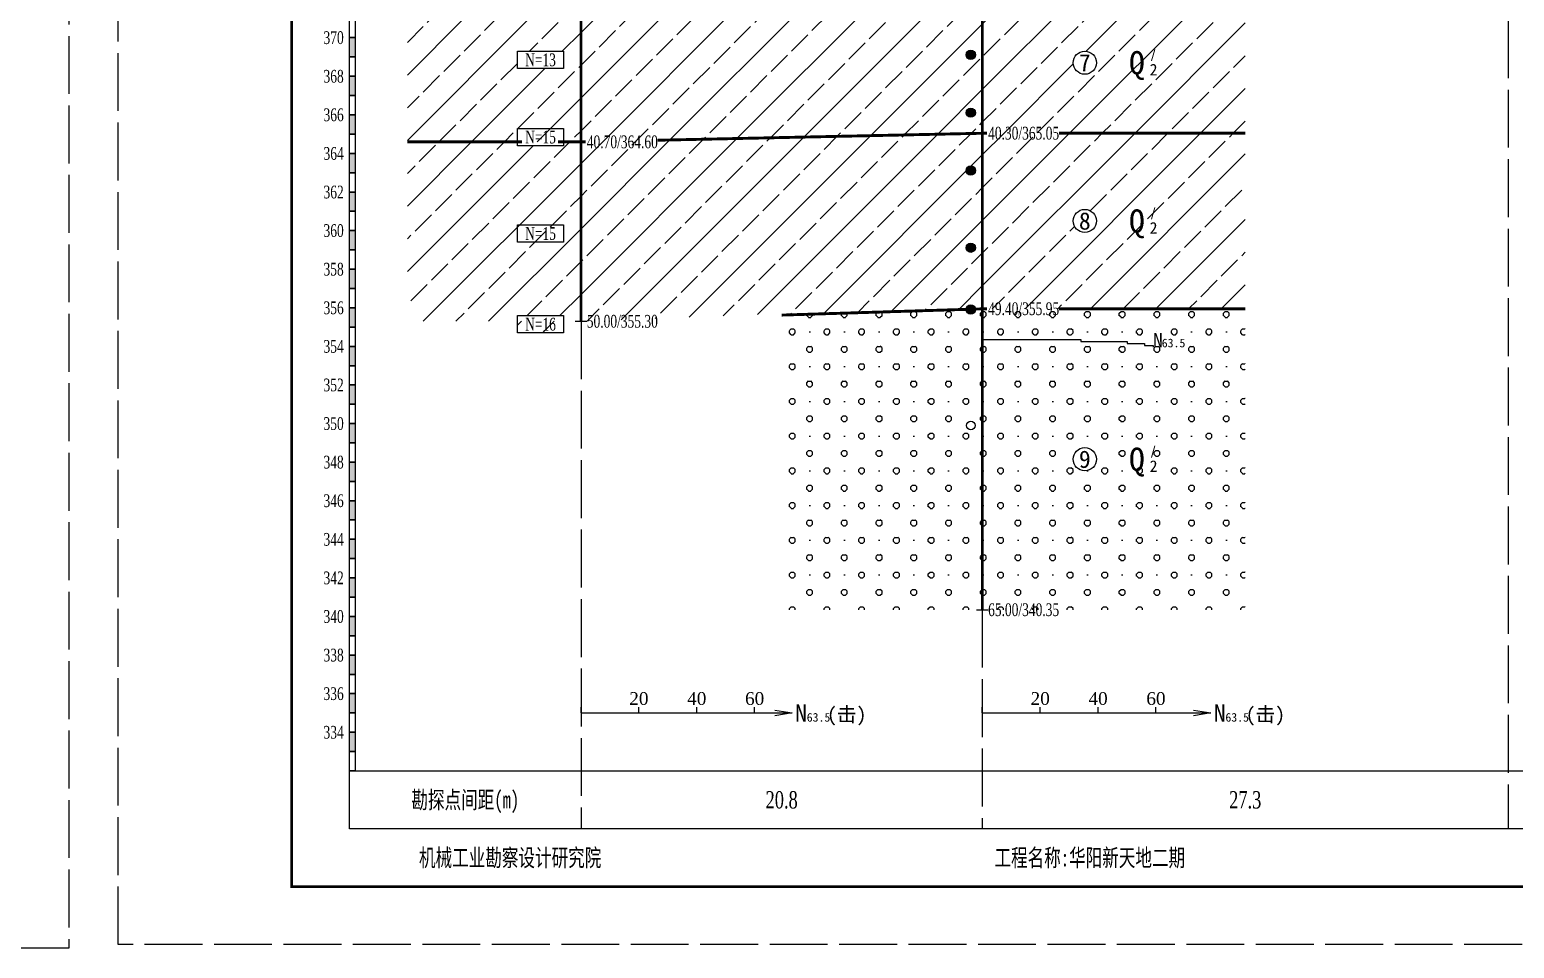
# Model space of a CAD drawing. Header units: millimetres. Extents: x -30 to 2967, y -786 to 1322.
# Drawn here: x 2469.1 to 2725.6, y -218.6 to -59.9 of the extents above; entities that cross this region are included whole.
import ezdxf
from ezdxf.enums import TextEntityAlignment as Align

# ---------------------------------------------------------------- set-up
doc = ezdxf.new("R2010")
doc.units = ezdxf.units.MM
doc.linetypes.add('XX', pattern=[12, 10, -2])
doc.layers.add('MASKTEXT', color=7, linetype='Continuous')
doc.styles.add('Dzcd', font='TIMES.TTF')
doc.styles.add('DzSl', font='italic__.ttf')
doc.styles.get("Standard").update_dxf_attribs({"font": 'SimSun.ttf'})
pattern_1 = [(45, (0, 0), (-5.656854, 5.656854), []), (45, (5.657, 0), (-2.828427, 8.485281), [4, -1])]
pattern_2 = [(0, (2564.6674, -1294.6435), (3, 3), [0.4142, -5.5858]), (0, (2564.6674, -1293.6435), (3, 3), [0.4142, -5.5858]), (90, (2564.3745, -1294.3506), (-3, 3), [0.4142, -5.5858]), (90, (2565.3745, -1294.3506), (-3, 3), [0.4142, -5.5858]), (45, (2565.0816, -1294.6435), (-3.000042, 3.000042), [0.4142, -3.8285]), (45, (2564.3745, -1293.9364), (-3.000042, 3.000042), [0.4142, -3.8285]), (135, (2564.6674, -1294.6435), (-3.000042, -3.000042), [0.4142, -3.8285]), (135, (2565.3745, -1293.9364), (-3.000042, -3.000042), [0.4142, -3.8285]), (0, (2567.8745, -1294.1435), (0, 6), [0, -6])]

# ---------------------------------------------------------------- blocks, each defined once
blk = doc.blocks.new('TL_YZY')
h = blk.add_hatch(color=256)
edge = h.paths.add_edge_path()
edge.add_arc((0, -0.79), 0.8, 0, 360)
blk.add_circle((0, -0.79), 0.8)
blk = doc.blocks.new('TL_BGN')
blk.add_lwpolyline([(-8, 0), (0, 0), (0, -3), (-8, -3)], close=True)
blk = doc.blocks.new('TL_RDY')
blk.add_circle((0, -1.51), 0.75)

msp = doc.modelspace()

# ---------------------------------------------------------------- hatches: boundary and pattern name
h = msp.add_hatch()
h.set_pattern_fill('粉质粘土', color=256, style=0)
h.set_pattern_definition(pattern_1)
h.paths.add_polyline_path([(2564.37, -57.97), (2633.71, -53.47), (2633.71, -77.81), (2564.37, -79.31)])
h.paths.add_polyline_path([(2564.8, -59.7), (2577.95, -59.7), (2577.95, -56.25), (2564.8, -56.25)], flags=8)
h.paths.add_polyline_path([(2564.8, -81.03), (2577.95, -81.03), (2577.95, -77.58), (2564.8, -77.58)], flags=8)
h = msp.add_hatch()
h.set_pattern_fill('粉质粘土', color=256, style=0)
h.set_pattern_definition(pattern_1)
h.paths.add_polyline_path([(2633.71, -53.47), (2679.14, -53.06), (2679.14, -77.83), (2633.71, -77.81)])
edge = h.paths.add_edge_path(flags=16)
edge.add_arc((2651.42, -65.64), 2, 0, 360)
h.paths.add_polyline_path([(2657.91, -69.18), (2662.94, -69.18), (2662.94, -62.62), (2657.91, -62.62)], flags=24)
h.paths.add_polyline_path([(2662.14, -68.32), (2664.53, -68.32), (2664.53, -65.44), (2662.14, -65.44)], flags=24)
h.paths.add_polyline_path([(2662.12, -65.84), (2664.26, -65.84), (2664.26, -62.84), (2662.12, -62.84)], flags=24)
h.paths.add_polyline_path([(2634.13, -55.2), (2647.28, -55.2), (2647.28, -51.75), (2634.13, -51.75)], flags=9)
h.paths.add_polyline_path([(2634.13, -79.53), (2647.28, -79.53), (2647.28, -76.08), (2634.13, -76.08)], flags=9)
h = msp.add_hatch()
h.set_pattern_fill('粉质粘土', color=256, style=0)
h.set_pattern_definition(pattern_1)
h.paths.add_polyline_path([(2534.37, -57.97), (2564.37, -57.97), (2564.37, -79.31), (2534.37, -79.31)])
h.paths.add_polyline_path([(2554.2, -80.17), (2560.55, -80.17), (2560.55, -76.82), (2554.2, -76.82)], flags=9)
h.paths.add_polyline_path([(2554.2, -66.84), (2560.55, -66.84), (2560.55, -63.49), (2554.2, -63.49)], flags=24)
h.paths.add_polyline_path([(2553.37, -63.64), (2561.37, -63.64), (2561.37, -66.64), (2553.37, -66.64)], flags=16)
h.paths.add_polyline_path([(2554.2, -66.84), (2560.55, -66.84), (2560.55, -63.49), (2554.2, -63.49)], flags=24)
for points in [[(2524.37, -64.64), (2524.37, -61.31), (2525.37, -61.31), (2525.37, -64.64)], [(2524.37, -71.31), (2524.37, -67.98), (2525.37, -67.98), (2525.37, -71.31)], [(2524.37, -77.98), (2524.37, -74.64), (2525.37, -74.64), (2525.37, -77.98)], [(2524.37, -84.64), (2524.37, -81.31), (2525.37, -81.31), (2525.37, -84.64)], [(2524.37, -91.31), (2524.37, -87.98), (2525.37, -87.98), (2525.37, -91.31)], [(2524.37, -97.98), (2524.37, -94.64), (2525.37, -94.64), (2525.37, -97.98)], [(2524.37, -104.64), (2524.37, -101.31), (2525.37, -101.31), (2525.37, -104.64)], [(2524.37, -111.31), (2524.37, -107.98), (2525.37, -107.98), (2525.37, -111.31)], [(2524.37, -117.98), (2524.37, -114.64), (2525.37, -114.64), (2525.37, -117.98)], [(2524.37, -124.64), (2524.37, -121.31), (2525.37, -121.31), (2525.37, -124.64)], [(2524.37, -131.31), (2524.37, -127.98), (2525.37, -127.98), (2525.37, -131.31)], [(2524.37, -137.98), (2524.37, -134.64), (2525.37, -134.64), (2525.37, -137.98)], [(2524.37, -144.64), (2524.37, -141.31), (2525.37, -141.31), (2525.37, -144.64)], [(2524.37, -151.31), (2524.37, -147.98), (2525.37, -147.98), (2525.37, -151.31)], [(2524.37, -157.98), (2524.37, -154.64), (2525.37, -154.64), (2525.37, -157.98)], [(2524.37, -164.64), (2524.37, -161.31), (2525.37, -161.31), (2525.37, -164.64)], [(2524.37, -171.31), (2524.37, -167.98), (2525.37, -167.98), (2525.37, -171.31)], [(2524.37, -177.98), (2524.37, -174.64), (2525.37, -174.64), (2525.37, -177.98)], [(2524.37, -184.64), (2524.37, -181.31), (2525.37, -181.31), (2525.37, -184.64)]]:
    msp.add_hatch(color=256).paths.add_polyline_path(points)
h = msp.add_hatch()
h.set_pattern_fill('粉质粘土', color=256, style=0)
h.set_pattern_definition(pattern_1)
h.paths.add_polyline_path([(2534.37, -79.31), (2564.37, -79.31), (2564.37, -110.31), (2534.37, -110.31)])
h.paths.add_polyline_path([(2554.2, -96.84), (2560.55, -96.84), (2560.55, -93.49), (2554.2, -93.49)], flags=24)
h.paths.add_polyline_path([(2553.37, -76.98), (2561.37, -76.98), (2561.37, -79.98), (2553.37, -79.98)])
h.paths.add_polyline_path([(2554.2, -80.17), (2560.55, -80.17), (2560.55, -76.82), (2554.2, -76.82)], flags=9)
h.paths.add_polyline_path([(2553.37, -109.31), (2561.37, -109.31), (2561.37, -112.31), (2553.37, -112.31)])
h.paths.add_polyline_path([(2554.2, -112.51), (2560.55, -112.51), (2560.55, -109.16), (2554.2, -109.16)], flags=9)
h = msp.add_hatch()
h.set_pattern_fill('粉质粘土', color=256, style=0)
h.set_pattern_definition(pattern_1)
h.paths.add_polyline_path([(2633.71, -77.81), (2679.14, -77.83), (2679.14, -108.17), (2633.71, -108.14)])
edge = h.paths.add_edge_path(flags=16)
edge.add_arc((2651.42, -92.98), 2, 0, 360)
h.paths.add_polyline_path([(2657.91, -96.52), (2662.94, -96.52), (2662.94, -89.95), (2657.91, -89.95)], flags=24)
h.paths.add_polyline_path([(2662.14, -95.66), (2664.53, -95.66), (2664.53, -92.78), (2662.14, -92.78)], flags=24)
h.paths.add_polyline_path([(2662.12, -93.18), (2664.26, -93.18), (2664.26, -90.18), (2662.12, -90.18)], flags=24)
h.paths.add_polyline_path([(2634.13, -79.53), (2647.28, -79.53), (2647.28, -76.08), (2634.13, -76.08)], flags=9)
h.paths.add_polyline_path([(2634.13, -109.86), (2647.28, -109.86), (2647.28, -106.41), (2634.13, -106.41)], flags=9)
h = msp.add_hatch()
h.set_pattern_fill('粉质粘土', color=256, style=0)
h.set_pattern_definition(pattern_1)
h.paths.add_polyline_path([(2564.37, -79.31), (2633.71, -77.81), (2633.71, -108.14), (2599.04, -109.24), (2599.04, -108.97), (2564.37, -110.31)])
h.paths.add_polyline_path([(2564.8, -81.03), (2577.95, -81.03), (2577.95, -77.58), (2564.8, -77.58)], flags=9)
h = msp.add_hatch()
h.set_pattern_fill('圆砾', color=256, style=0)
h.set_pattern_definition(pattern_2)
h.paths.add_polyline_path([(2633.71, -108.14), (2679.14, -108.17), (2679.14, -160.14), (2633.71, -160.14)])
edge = h.paths.add_edge_path(flags=16)
edge.add_arc((2651.42, -134.14), 2, 0, 360)
h.paths.add_polyline_path([(2657.91, -137.68), (2662.94, -137.68), (2662.94, -131.12), (2657.91, -131.12)], flags=24)
h.paths.add_polyline_path([(2662.14, -136.82), (2664.53, -136.82), (2664.53, -133.94), (2662.14, -133.94)], flags=24)
h.paths.add_polyline_path([(2662.12, -134.34), (2664.26, -134.34), (2664.26, -131.34), (2662.12, -131.34)], flags=24)
h.paths.add_polyline_path([(2634.13, -109.86), (2647.28, -109.86), (2647.28, -106.41), (2634.13, -106.41)], flags=9)
h = msp.add_hatch()
h.set_pattern_fill('圆砾', color=256, style=0)
h.set_pattern_definition(pattern_2)
h.paths.add_polyline_path([(2599.04, -109.24), (2633.71, -108.14), (2633.71, -160.14), (2599.02, -160.14)])

# ---------------------------------------------------------------- linework, layer by layer
at = {"linetype": 'XX'}
for p, q in [((2724.57, -10.31), (2724.57, -197.98)), ((2564.37, -110.31), (2564.37, -197.98)), ((2633.71, -160.14), (2633.71, -197.98))]:
    msp.add_line(p, q, dxfattribs=at)
for p, q in [((2563.37, -110.31), (2565.37, -110.31)), ((2632.71, -160.14), (2634.71, -160.14)), ((2564.37, -177.98), (2564.37, -176.98)), ((2574.37, -177.98), (2574.37, -176.98)), ((2584.37, -177.98), (2584.37, -176.98)), ((2594.37, -177.98), (2594.37, -176.98)), ((2633.71, -177.98), (2633.71, -176.98)), ((2643.71, -177.98), (2643.71, -176.98)), ((2653.71, -177.98), (2653.71, -176.98)), ((2663.71, -177.98), (2663.71, -176.98)), ((2564.37, -177.98), (2600.87, -177.98)), ((2633.71, -177.98), (2673.21, -177.98))]:
    msp.add_line(p, q)
for points in [[(2484.37, -217.98), (2484.37, 99.42), (2966.97, 99.42), (2966.97, -217.98)], [(1955.85, -218.63), (1955.85, 94.97), (2475.89, 94.97), (2475.89, -218.63)]]:
    msp.add_lwpolyline(points, close=True, dxfattribs=at)
at = {"const_width": 0.5}
msp.add_lwpolyline([(2514.37, -207.98), (2514.37, 89.42), (2956.97, 89.42), (2956.97, -207.98)], close=True, dxfattribs=at)
for points in [[(2564.37, 56.36, 0.5, 0.5, 0), (2564.37, -110.31, 0, 0, 0)], [(2633.71, 56.52, 0.5, 0.5, 0), (2633.71, -160.14, 0, 0, 0)]]:
    msp.add_lwpolyline(points, format="xyseb")
for points in [[(2524.37, -61.31), (2524.37, -57.98), (2525.37, -57.98), (2525.37, -61.31)], [(2524.37, -64.64), (2524.37, -61.31), (2525.37, -61.31), (2525.37, -64.64)], [(2524.37, -67.98), (2524.37, -64.64), (2525.37, -64.64), (2525.37, -67.98)], [(2524.37, -71.31), (2524.37, -67.98), (2525.37, -67.98), (2525.37, -71.31)], [(2524.37, -74.64), (2524.37, -71.31), (2525.37, -71.31), (2525.37, -74.64)], [(2524.37, -77.98), (2524.37, -74.64), (2525.37, -74.64), (2525.37, -77.98)], [(2524.37, -81.31), (2524.37, -77.98), (2525.37, -77.98), (2525.37, -81.31)], [(2524.37, -84.64), (2524.37, -81.31), (2525.37, -81.31), (2525.37, -84.64)], [(2524.37, -87.98), (2524.37, -84.64), (2525.37, -84.64), (2525.37, -87.98)], [(2524.37, -91.31), (2524.37, -87.98), (2525.37, -87.98), (2525.37, -91.31)], [(2524.37, -94.64), (2524.37, -91.31), (2525.37, -91.31), (2525.37, -94.64)], [(2524.37, -97.98), (2524.37, -94.64), (2525.37, -94.64), (2525.37, -97.98)], [(2524.37, -101.31), (2524.37, -97.98), (2525.37, -97.98), (2525.37, -101.31)], [(2524.37, -104.64), (2524.37, -101.31), (2525.37, -101.31), (2525.37, -104.64)], [(2524.37, -107.98), (2524.37, -104.64), (2525.37, -104.64), (2525.37, -107.98)], [(2524.37, -111.31), (2524.37, -107.98), (2525.37, -107.98), (2525.37, -111.31)], [(2524.37, -114.64), (2524.37, -111.31), (2525.37, -111.31), (2525.37, -114.64)], [(2524.37, -117.98), (2524.37, -114.64), (2525.37, -114.64), (2525.37, -117.98)], [(2524.37, -121.31), (2524.37, -117.98), (2525.37, -117.98), (2525.37, -121.31)], [(2524.37, -124.64), (2524.37, -121.31), (2525.37, -121.31), (2525.37, -124.64)], [(2524.37, -127.98), (2524.37, -124.64), (2525.37, -124.64), (2525.37, -127.98)], [(2524.37, -131.31), (2524.37, -127.98), (2525.37, -127.98), (2525.37, -131.31)], [(2524.37, -134.64), (2524.37, -131.31), (2525.37, -131.31), (2525.37, -134.64)], [(2524.37, -137.98), (2524.37, -134.64), (2525.37, -134.64), (2525.37, -137.98)], [(2524.37, -141.31), (2524.37, -137.98), (2525.37, -137.98), (2525.37, -141.31)], [(2524.37, -144.64), (2524.37, -141.31), (2525.37, -141.31), (2525.37, -144.64)], [(2524.37, -147.98), (2524.37, -144.64), (2525.37, -144.64), (2525.37, -147.98)], [(2524.37, -151.31), (2524.37, -147.98), (2525.37, -147.98), (2525.37, -151.31)], [(2524.37, -154.64), (2524.37, -151.31), (2525.37, -151.31), (2525.37, -154.64)], [(2524.37, -157.98), (2524.37, -154.64), (2525.37, -154.64), (2525.37, -157.98)], [(2524.37, -161.31), (2524.37, -157.98), (2525.37, -157.98), (2525.37, -161.31)], [(2524.37, -164.64), (2524.37, -161.31), (2525.37, -161.31), (2525.37, -164.64)], [(2524.37, -167.98), (2524.37, -164.64), (2525.37, -164.64), (2525.37, -167.98)], [(2524.37, -171.31), (2524.37, -167.98), (2525.37, -167.98), (2525.37, -171.31)], [(2524.37, -174.64), (2524.37, -171.31), (2525.37, -171.31), (2525.37, -174.64)], [(2524.37, -177.98), (2524.37, -174.64), (2525.37, -174.64), (2525.37, -177.98)], [(2524.37, -181.31), (2524.37, -177.98), (2525.37, -177.98), (2525.37, -181.31)], [(2524.37, -184.64), (2524.37, -181.31), (2525.37, -181.31), (2525.37, -184.64)], [(2524.37, -187.98), (2524.37, -184.64), (2525.37, -184.64), (2525.37, -187.98)], [(2524.37, -187.98), (2946.97, -187.98), (2946.97, -197.98), (2524.37, -197.98)]]:
    msp.add_lwpolyline(points, close=True)
for points in [[(2554.2, -79.31), (2534.37, -79.31)], [(2565.17, -79.31), (2560.4, -79.31)], [(2577.6, -79.03), (2634.51, -77.81)], [(2646.94, -77.83), (2679.14, -77.83)], [(2599.04, -109.24), (2634.51, -108.14)], [(2646.94, -108.15), (2679.14, -108.17)]]:
    msp.add_lwpolyline(points, dxfattribs=at)
at = {"color": 1}
msp.add_lwpolyline([(2633.71, -113.48), (2650.71, -113.48), (2650.71, -113.81), (2658.71, -113.81), (2658.71, -114.14), (2661.71, -114.14), (2661.71, -114.48), (2663.21, -114.48), (2663.21, -114.81)], dxfattribs=at)
for points in [[(2597.87, -177.48), (2600.87, -177.98), (2597.87, -178.48)], [(2670.21, -177.48), (2673.21, -177.98), (2670.21, -178.48)]]:
    msp.add_lwpolyline(points)
for centre in [(2651.42, -65.64), (2651.42, -92.98), (2651.42, -134.14)]:
    msp.add_circle(centre, 2)

# ---------------------------------------------------------------- block references
for name, p in [('TL_BGN', (2561.37, -63.64)), ('TL_YZY', (2631.71, -63.48)), ('TL_YZY', (2631.71, -73.48)), ('TL_BGN', (2561.37, -76.98)), ('TL_YZY', (2631.71, -83.48)), ('TL_BGN', (2561.37, -93.64)), ('TL_YZY', (2631.71, -96.81)), ('TL_YZY', (2631.71, -107.48)), ('TL_BGN', (2561.37, -109.31)), ('TL_RDY', (2631.71, -126.81))]:
    msp.add_blockref(name, p)

# ---------------------------------------------------------------- texts
at = {"style": 'Dzcd', "width": 0.7}
for s, p in [('370', (2523.37, -61.31)), ('368', (2523.37, -67.98)), ('366', (2523.37, -74.64)), ('364', (2523.37, -81.31)), ('362', (2523.37, -87.98)), ('360', (2523.37, -94.64)), ('358', (2523.37, -101.31)), ('356', (2523.37, -107.98)), ('354', (2523.37, -114.64)), ('352', (2523.37, -121.31)), ('350', (2523.37, -127.98)), ('348', (2523.37, -134.64)), ('346', (2523.37, -141.31)), ('344', (2523.37, -147.98)), ('342', (2523.37, -154.64)), ('340', (2523.37, -161.31)), ('338', (2523.37, -167.98)), ('336', (2523.37, -174.64)), ('334', (2523.37, -181.31))]:
    msp.add_text(s, height=2.2, dxfattribs=at).set_placement(p, align=Align.MIDDLE_RIGHT)
for s, p in [('7', (2651.42, -65.64)), ('8', (2651.42, -92.98)), ('9', (2651.42, -134.14))]:
    msp.add_text(s, height=3).set_placement(p, align=Align.MIDDLE_CENTER)
for s, p in [('50.00/355.30', (2565.37, -110.31)), ('65.00/340.35', (2634.71, -160.14))]:
    msp.add_text(s, height=2.2, dxfattribs=at).set_placement(p, align=Align.MIDDLE_LEFT)
at = {"color": 1}
for s, height, p in [('N', 2.5, (2663.21, -114.81)), ('63.5', 1.5, (2664.71, -114.81))]:
    msp.add_text(s, height=height, dxfattribs=at).set_placement(p)
at = {"style": 'Dzcd'}
for s, p in [('20', (2574.37, -175.48)), ('40', (2584.37, -175.48)), ('60', (2594.37, -175.48)), ('20', (2643.71, -175.48)), ('40', (2653.71, -175.48)), ('60', (2663.71, -175.48))]:
    msp.add_text(s, height=2.2, dxfattribs=at).set_placement(p, align=Align.MIDDLE_CENTER)
for s, height, p in [('N', 3, (2601.37, -179.48)), ('(击)', 2.5, (2606.87, -179.48)), ('N', 3, (2673.71, -179.48)), ('(击)', 2.5, (2679.21, -179.48)), ('63.5', 1.5, (2603.37, -179.48)), ('63.5', 1.5, (2675.71, -179.48))]:
    msp.add_text(s, height=height).set_placement(p)
at = {"width": 0.7}
msp.add_text('勘探点间距(m)', height=3, dxfattribs=at).set_placement((2544.37, -192.98), align=Align.MIDDLE_CENTER)
at = {"style": 'Dzcd', "width": 0.7}
for s, p in [('20.8', (2599.04, -192.98)), ('27.3', (2679.14, -192.98))]:
    msp.add_text(s, height=3, dxfattribs=at).set_placement(p, align=Align.MIDDLE_CENTER)
at = {"width": 0.7}
for s, p in [('机械工业勘察设计研究院', (2536.37, -202.98)), ('工程名称:华阳新天地二期', (2635.81, -202.98))]:
    msp.add_text(s, height=3, dxfattribs=at).set_placement(p, align=Align.MIDDLE_LEFT)
at = {"layer": 'MASKTEXT', "style": 'Dzcd', "width": 0.7}
for s, p in [('N=13', (2557.37, -65.14)), ('N=15', (2557.37, -78.48)), ('N=15', (2557.37, -95.14)), ('N=16', (2557.37, -110.81))]:
    msp.add_text(s, height=2.2, dxfattribs=at).set_placement(p, align=Align.MIDDLE_CENTER)
at = {"layer": 'MASKTEXT'}
for p in [(2660.42, -65.64), (2660.42, -92.98), (2660.42, -134.14)]:
    msp.add_text('Q', height=4, dxfattribs=at).set_placement(p, align=Align.MIDDLE_CENTER)
at = {"layer": 'MASKTEXT', "style": 'DzSl'}
for p in [(2662.62, -65.34), (2662.62, -92.68), (2662.62, -133.84)]:
    msp.add_text('l', height=2, dxfattribs=at).set_placement(p)
at = {"layer": 'MASKTEXT'}
for p in [(2662.62, -67.84), (2662.62, -95.18), (2662.62, -136.34)]:
    msp.add_text('2', height=2, dxfattribs=at).set_placement(p)
at = {"layer": 'MASKTEXT', "style": 'Dzcd', "width": 0.7}
for s, p in [('40.30/365.05', (2634.71, -77.81)), ('40.70/364.60', (2565.37, -79.31)), ('49.40/355.95', (2634.71, -108.14))]:
    msp.add_text(s, height=2.2, dxfattribs=at).set_placement(p, align=Align.MIDDLE_LEFT)

doc.saveas('drawing.dxf')
